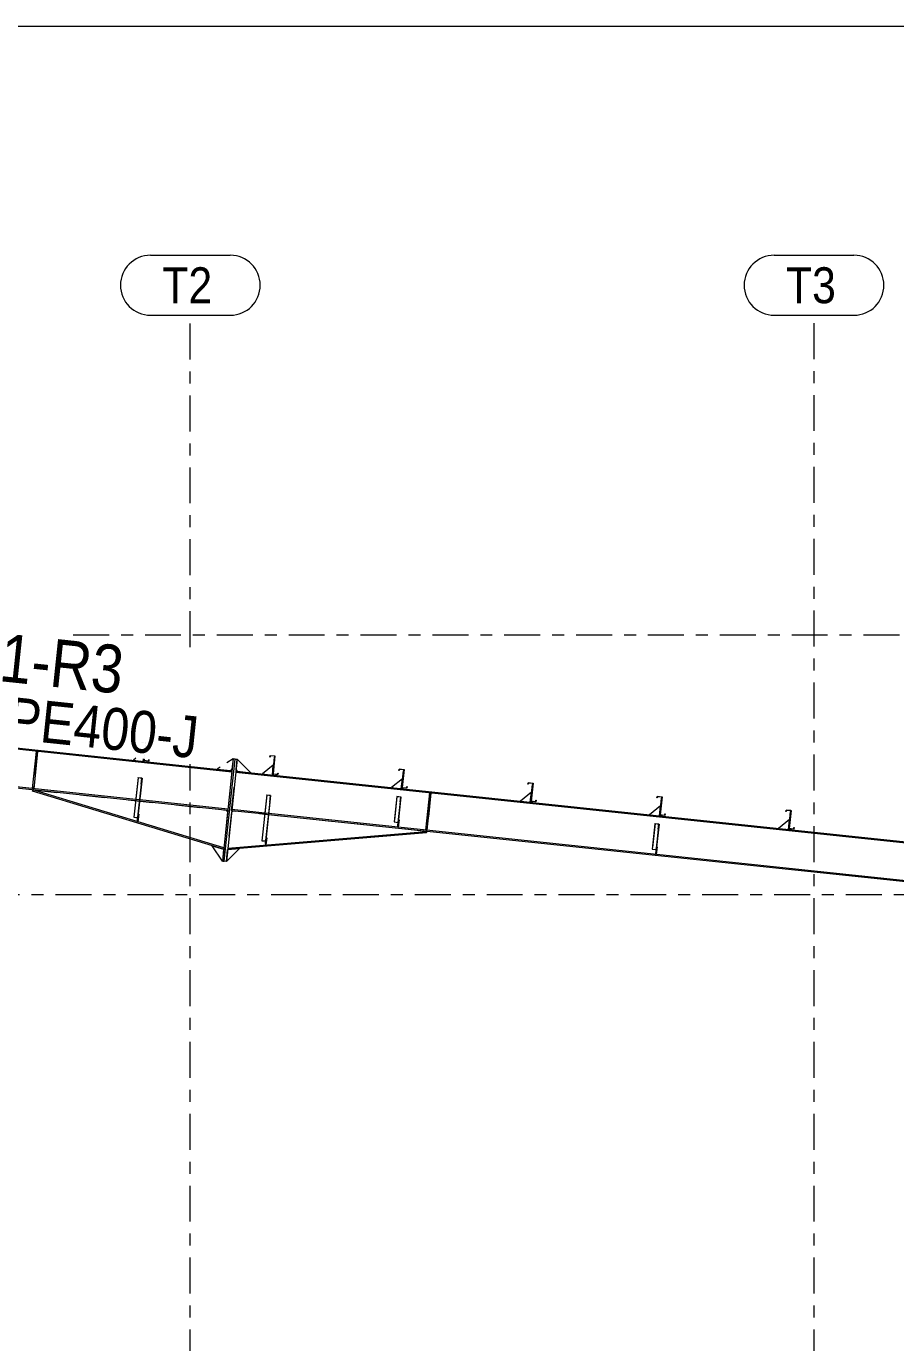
# Model space of a CAD drawing. Header units: millimetres. Extents: x -65 to 757, y -38 to 536.
# Drawn here: x 438.1 to 510.7, y 426.4 to 536.3 of the extents above; entities that cross this region are included whole.
import ezdxf

# ---------------------------------------------------------------- set-up
doc = ezdxf.new("R2010")
doc.units = ezdxf.units.MM
for name, pattern in [('XKITLINE00', [0]), ('XKITLINE02', [4, 2, -2]), ('XKITLINE03', [6, 3, -1, 1, -1])]:
    doc.linetypes.add(name, pattern=pattern)
for name, color, linetype, lineweight in [('DrawingSheet', 5, 'Continuous', 0), ('Part', 2, 'Continuous', 0), ('PartMark', 7, 'Continuous', 0), ('S-grid', 1, 'Continuous', 0)]:
    doc.layers.add(name, color=color, linetype=linetype, lineweight=lineweight)
doc.styles.add('ARIAL', font='ARIAL.TTF')

# ---------------------------------------------------------------- blocks, each defined once
blk = doc.blocks.new('*A407')
at = {"layer": 'Part'}
blk.add_hatch(color=3, dxfattribs=at).paths.add_polyline_path([(448.36, 474.97), (448.38, 475.08), (448.39, 475.08), (448.38, 474.95), (447.96, 475), (448.12, 476.49), (447.74, 476.53), (447.73, 476.42), (447.71, 476.42), (447.72, 476.55), (448.14, 476.5), (447.98, 475.01)], flags=17)
blk = doc.blocks.new('*A444')
at = {"layer": 'Part'}
blk.add_hatch(color=3, dxfattribs=at).paths.add_polyline_path([(490.64, 469.7), (490.65, 469.72), (490.98, 469.69), (490.93, 469.27), (490.92, 469.27), (490.96, 469.67)], flags=17)
blk = doc.blocks.new('*A445')
at = {"layer": 'Part'}
blk.add_hatch(color=3, dxfattribs=at).paths.add_polyline_path([(480.69, 471.56), (480.7, 471.67), (480.71, 471.67), (480.7, 471.54), (480.28, 471.59), (480.44, 473.08), (480.06, 473.12), (480.05, 473.01), (480.03, 473.01), (480.04, 473.14), (480.46, 473.09), (480.3, 471.6)], flags=17)
blk = doc.blocks.new('*A446')
at = {"layer": 'Part'}
blk.add_hatch(color=3, dxfattribs=at).paths.add_polyline_path([(491.46, 470.42), (491.47, 470.53), (491.49, 470.53), (491.47, 470.41), (491.06, 470.45), (491.22, 471.94), (490.83, 471.98), (490.82, 471.88), (490.8, 471.88), (490.82, 472), (491.23, 471.96), (491.07, 470.46)], flags=17)
blk = doc.blocks.new('*A448')
at = {"layer": 'Part'}
blk.add_hatch(color=3, dxfattribs=at).paths.add_polyline_path([(447.48, 473.54), (447.48, 473.57), (447.81, 473.53), (447.75, 473.01), (447.74, 473.01), (447.79, 473.51)], flags=17)
blk = doc.blocks.new('*A449')
at = {"layer": 'Part'}
blk.add_hatch(color=3, dxfattribs=at).paths.add_polyline_path([(459.14, 473.83), (459.15, 473.94), (459.17, 473.94), (459.15, 473.82), (458.74, 473.86), (458.9, 475.35), (458.51, 475.39), (458.5, 475.28), (458.48, 475.29), (458.5, 475.41), (458.91, 475.37), (458.75, 473.87)], flags=17)
blk = doc.blocks.new('*A450')
at = {"layer": 'Part'}
blk.add_hatch(color=3, dxfattribs=at).paths.add_polyline_path([(469.91, 472.7), (469.92, 472.81), (469.94, 472.8), (469.93, 472.68), (469.51, 472.72), (469.67, 474.22), (469.28, 474.26), (469.27, 474.15), (469.26, 474.15), (469.27, 474.27), (469.69, 474.23), (469.53, 472.74)], flags=17)
blk = doc.blocks.new('*A451')
at = {"layer": 'Part'}
blk.add_hatch(color=3, dxfattribs=at).paths.add_polyline_path([(480.69, 471.56), (480.7, 471.67), (480.71, 471.67), (480.7, 471.54), (480.28, 471.59), (480.44, 473.08), (480.06, 473.12), (480.05, 473.01), (480.03, 473.01), (480.04, 473.14), (480.46, 473.09), (480.3, 471.6)], flags=17)
blk = doc.blocks.new('*A452')
at = {"layer": 'Part'}
blk.add_hatch(color=3, dxfattribs=at).paths.add_polyline_path([(491.46, 470.42), (491.47, 470.53), (491.49, 470.53), (491.47, 470.41), (491.06, 470.45), (491.22, 471.94), (490.83, 471.98), (490.82, 471.88), (490.8, 471.88), (490.82, 472), (491.23, 471.96), (491.07, 470.46)], flags=17)
blk = doc.blocks.new('*A455')
at = {"layer": 'Part'}
blk.add_hatch(color=3, dxfattribs=at).paths.add_polyline_path([(448.36, 474.97), (448.38, 475.08), (448.39, 475.08), (448.38, 474.95), (447.96, 475), (448.12, 476.49), (447.74, 476.53), (447.73, 476.42), (447.71, 476.42), (447.72, 476.55), (448.14, 476.5), (447.98, 475.01)], flags=17)
blk = doc.blocks.new('*A456')
at = {"layer": 'Part'}
blk.add_hatch(color=3, dxfattribs=at).paths.add_polyline_path([(458.22, 472.09), (458.22, 472.12), (458.55, 472.08), (458.49, 471.51), (458.47, 471.51), (458.53, 472.06)], flags=17)
blk = doc.blocks.new('*A457')
at = {"layer": 'Part'}
blk.add_hatch(color=3, dxfattribs=at).paths.add_polyline_path([(459.14, 473.83), (459.15, 473.94), (459.17, 473.94), (459.15, 473.82), (458.74, 473.86), (458.9, 475.35), (458.51, 475.39), (458.5, 475.28), (458.48, 475.29), (458.5, 475.41), (458.91, 475.37), (458.75, 473.87)], flags=17)
blk = doc.blocks.new('*A458')
at = {"layer": 'Part'}
blk.add_hatch(color=3, dxfattribs=at).paths.add_polyline_path([(469.1, 471.98), (469.1, 472), (469.43, 471.96), (469.39, 471.54), (469.37, 471.54), (469.41, 471.94)], flags=17)
blk = doc.blocks.new('*A459')
at = {"layer": 'Part'}
blk.add_hatch(color=3, dxfattribs=at).paths.add_polyline_path([(469.91, 472.7), (469.92, 472.81), (469.94, 472.8), (469.93, 472.68), (469.51, 472.72), (469.67, 474.22), (469.28, 474.26), (469.27, 474.15), (469.26, 474.15), (469.27, 474.27), (469.69, 474.23), (469.53, 472.74)], flags=17)
blk = doc.blocks.new('*A461')
at = {"layer": 'Part'}
blk.add_hatch(color=3, dxfattribs=at).paths.add_polyline_path([(502.23, 469.29), (502.24, 469.4), (502.26, 469.39), (502.25, 469.27), (501.83, 469.31), (501.99, 470.81), (501.6, 470.85), (501.59, 470.74), (501.58, 470.74), (501.59, 470.86), (502.01, 470.82), (501.85, 469.33)], flags=17)
blk = doc.blocks.new('*A467')
at = {"layer": 'Part'}
blk.add_hatch(color=3, dxfattribs=at).paths.add_polyline_path([(502.23, 469.29), (502.24, 469.4), (502.26, 469.39), (502.25, 469.27), (501.83, 469.31), (501.99, 470.81), (501.6, 470.85), (501.59, 470.74), (501.58, 470.74), (501.59, 470.86), (502.01, 470.82), (501.85, 469.33)], flags=17)
blk = doc.blocks.new('*A473')
at = {"layer": 'DrawingSheet', "color": 5, "linetype": 'XKITLINE00', "lineweight": 0}
blk.add_line((757.18, 536.27), (-62.82, 536.27), dxfattribs=at)
blk = doc.blocks.new('*A1549')
at = {"layer": 'S-grid', "color": 1, "linetype": 'XKITLINE03', "lineweight": 0}
blk.add_line((-9.41, 463.82), (549.67, 463.82), dxfattribs=at)
blk = doc.blocks.new('*A1550')
at = {"layer": 'S-grid', "color": 1, "linetype": 'XKITLINE03', "lineweight": 0}
blk.add_line((442.06, 485.49), (572.49, 485.49), dxfattribs=at)
blk = doc.blocks.new('*A1792')
at = {"layer": 'S-grid', "color": 1, "linetype": 'XKITLINE03', "lineweight": 0}
for p, q in [((451.84, 484.46), (451.84, 512.16)), ((451.84, 370.5), (451.84, 474.7))]:
    blk.add_line(p, q, dxfattribs=at)
at = {"layer": 'S-grid', "color": 3, "style": 'ARIAL', "width": 0.85}
blk.add_text('T2', height=3, dxfattribs=at).set_placement((449.51, 513.16))
blk = doc.blocks.new('*A1793')
at = {"layer": 'S-grid', "color": 1, "linetype": 'XKITLINE03', "lineweight": 0}
blk.add_line((503.93, 370.5), (503.93, 512.16), dxfattribs=at)
at = {"layer": 'S-grid', "color": 3, "style": 'ARIAL', "width": 0.85}
blk.add_text('T3', height=3, dxfattribs=at).set_placement((501.59, 513.16))
blk = doc.blocks.new('*A1795')
at = {"layer": 'Part', "color": 7, "linetype": 'XKITLINE02', "lineweight": 0}
for p, q in [((382.67, 481.69), (382.34, 478.59)), ((382.67, 481.72), (382.68, 481.8)), ((455.31, 474.14), (454.96, 470.82)), ((447.61, 471.6), (447.27, 471.63)), ((447.62, 471.71), (447.29, 471.74))]:
    blk.add_line(p, q, dxfattribs=at)
at = {"layer": 'Part', "color": 2, "linetype": 'XKITLINE00', "lineweight": 0}
for p, q in [((382.67, 481.72), (382.67, 481.69)), ((455.3, 474.03), (382.67, 481.69)), ((382.68, 481.8), (455.31, 474.14)), ((382.34, 478.59), (382.33, 478.48)), ((447.27, 471.63), (382.33, 478.48)), ((447.29, 471.74), (382.34, 478.59)), ((454.96, 470.82), (447.61, 471.6)), ((454.97, 470.93), (447.62, 471.71))]:
    blk.add_line(p, q, dxfattribs=at)
blk = doc.blocks.new('*A1796')
at = {"layer": 'Part', "color": 2, "linetype": 'XKITLINE00', "lineweight": 0}
blk.add_line((491.1, 471.2), (490.18, 470.46), dxfattribs=at)
at = {"layer": 'Part', "color": 7, "linetype": 'XKITLINE02', "lineweight": 0}
for p, q in [((490.18, 470.46), (491.01, 470.37)), ((491.01, 470.37), (491.1, 471.2))]:
    blk.add_line(p, q, dxfattribs=at)
blk = doc.blocks.new('*A1815')
at = {"layer": 'Part', "color": 2, "linetype": 'XKITLINE00', "lineweight": 0}
for p, q in [((447.96, 475), (447.98, 475.11)), ((448.38, 474.95), (447.96, 475)), ((447.99, 475.11), (447.98, 475.01)), ((447.98, 475.01), (448.36, 474.97)), ((448.36, 474.97), (448.38, 475.07)), ((448.38, 475.08), (448.39, 475.08)), ((448.38, 475.07), (448.38, 475.08)), ((448.39, 475.07), (448.38, 474.95)), ((448.39, 475.08), (448.39, 475.07))]:
    blk.add_line(p, q, dxfattribs=at)
blk = doc.blocks.new('*A1930')
at = {"layer": 'Part', "color": 7, "linetype": 'XKITLINE02', "lineweight": 0}
for p, q in [((455.29, 470.79), (455.64, 474.1)), ((458.38, 470.46), (458.05, 470.5)), ((458.39, 470.57), (458.06, 470.6)), ((544.58, 461.48), (544.25, 461.51)), ((553.15, 462.41), (550.98, 460.69)), ((544.57, 461.37), (544.24, 461.41))]:
    blk.add_line(p, q, dxfattribs=at)
at = {"layer": 'Part', "color": 2, "linetype": 'XKITLINE00', "lineweight": 0}
for p, q in [((549.67, 464.08), (455.63, 473.99)), ((455.64, 474.1), (549.67, 464.18)), ((458.05, 470.5), (455.29, 470.79)), ((458.06, 470.6), (455.3, 470.9)), ((544.24, 461.41), (458.38, 470.46)), ((544.25, 461.51), (458.39, 470.57)), ((551.1, 460.79), (544.58, 461.48)), ((550.98, 460.69), (544.57, 461.37))]:
    blk.add_line(p, q, dxfattribs=at)
blk = doc.blocks.new('*A1963')
at = {"layer": 'Part', "color": 2, "linetype": 'XKITLINE00', "lineweight": 0}
for p, q in [((501.94, 470.73), (501.78, 469.24)), ((501.98, 470.72), (501.94, 470.73)), ((501.83, 469.31), (501.82, 469.23))]:
    blk.add_line(p, q, dxfattribs=at)
at = {"layer": 'Part', "color": 7, "linetype": 'XKITLINE02', "lineweight": 0}
for p, q in [((501.83, 469.31), (501.98, 470.72)), ((501.82, 469.23), (501.78, 469.24))]:
    blk.add_line(p, q, dxfattribs=at)
blk = doc.blocks.new('*A1964')
at = {"layer": 'Part', "color": 2, "linetype": 'XKITLINE00', "lineweight": 0}
blk.add_line((501.87, 470.06), (500.95, 469.32), dxfattribs=at)
at = {"layer": 'Part', "color": 7, "linetype": 'XKITLINE02', "lineweight": 0}
for p, q in [((500.95, 469.32), (501.78, 469.24)), ((501.78, 469.24), (501.87, 470.06))]:
    blk.add_line(p, q, dxfattribs=at)
blk = doc.blocks.new('*A1969')
at = {"layer": 'Part', "color": 2, "linetype": 'XKITLINE00', "lineweight": 0}
for p, q in [((490.64, 469.7), (490.42, 467.58)), ((490.64, 469.7), (490.65, 469.72)), ((490.96, 469.67), (490.64, 469.7)), ((490.65, 469.72), (490.98, 469.69)), ((490.92, 469.27), (490.71, 467.3)), ((490.98, 469.69), (490.75, 467.52)), ((490.92, 469.27), (490.96, 469.67)), ((490.93, 469.27), (490.92, 469.27)), ((490.42, 467.58), (490.74, 467.55)), ((490.71, 467.3), (490.73, 467.3))]:
    blk.add_line(p, q, dxfattribs=at)
at = {"layer": 'Part', "color": 7, "linetype": 'XKITLINE02', "lineweight": 0}
for p, q in [((490.42, 467.6), (490.75, 467.56)), ((490.75, 467.52), (490.73, 467.3))]:
    blk.add_line(p, q, dxfattribs=at)
blk = doc.blocks.new('*A1970')
at = {"layer": 'Part', "color": 7, "linetype": 'XKITLINE02', "lineweight": 0}
for p, q in [((490.65, 469.72), (490.42, 467.58)), ((490.96, 469.67), (490.71, 467.3)), ((490.73, 467.3), (490.98, 469.69)), ((490.42, 467.6), (490.75, 467.56)), ((490.42, 467.58), (490.74, 467.55)), ((490.71, 467.3), (490.73, 467.3))]:
    blk.add_line(p, q, dxfattribs=at)
blk = doc.blocks.new('*A1971')
at = {"layer": 'Part', "color": 2, "linetype": 'XKITLINE00', "lineweight": 0}
for p, q in [((491.17, 471.86), (491.01, 470.37)), ((491.21, 471.86), (491.17, 471.86)), ((491.06, 470.45), (491.05, 470.37))]:
    blk.add_line(p, q, dxfattribs=at)
at = {"layer": 'Part', "color": 7, "linetype": 'XKITLINE02', "lineweight": 0}
for p, q in [((491.06, 470.45), (491.21, 471.86)), ((491.05, 470.37), (491.01, 470.37))]:
    blk.add_line(p, q, dxfattribs=at)
blk = doc.blocks.new('*A1972')
at = {"layer": 'Part', "color": 2, "linetype": 'XKITLINE00', "lineweight": 0}
for p, q in [((490.71, 467.16), (490.75, 467.52)), ((490.82, 467.78), (490.75, 467.16)), ((490.78, 467.78), (490.82, 467.78))]:
    blk.add_line(p, q, dxfattribs=at)
at = {"layer": 'Part', "color": 7, "linetype": 'XKITLINE02', "lineweight": 0}
for p, q in [((490.75, 467.16), (490.71, 467.16)), ((490.72, 467.28), (490.77, 467.28)), ((490.75, 467.52), (490.78, 467.78))]:
    blk.add_line(p, q, dxfattribs=at)
blk = doc.blocks.new('*A1973')
at = {"layer": 'Part', "color": 7, "linetype": 'XKITLINE02', "lineweight": 0}
for p, q in [((490.78, 467.78), (490.71, 467.16)), ((490.71, 467.16), (490.75, 467.16)), ((490.72, 467.28), (490.77, 467.28)), ((490.75, 467.16), (490.82, 467.78)), ((490.82, 467.78), (490.78, 467.78))]:
    blk.add_line(p, q, dxfattribs=at)
blk = doc.blocks.new('*A1974')
at = {"layer": 'Part', "color": 2, "linetype": 'XKITLINE00', "lineweight": 0}
blk.add_line((480.32, 472.34), (479.41, 471.6), dxfattribs=at)
at = {"layer": 'Part', "color": 7, "linetype": 'XKITLINE02', "lineweight": 0}
for p, q in [((479.41, 471.6), (480.23, 471.51)), ((480.23, 471.51), (480.32, 472.34))]:
    blk.add_line(p, q, dxfattribs=at)
blk = doc.blocks.new('*A1975')
at = {"layer": 'Part', "color": 2, "linetype": 'XKITLINE00', "lineweight": 0}
for p, q in [((480.39, 473), (480.23, 471.51)), ((480.43, 473), (480.39, 473)), ((480.28, 471.59), (480.28, 471.5))]:
    blk.add_line(p, q, dxfattribs=at)
at = {"layer": 'Part', "color": 7, "linetype": 'XKITLINE02', "lineweight": 0}
for p, q in [((480.28, 471.59), (480.43, 473)), ((480.28, 471.5), (480.23, 471.51))]:
    blk.add_line(p, q, dxfattribs=at)
blk = doc.blocks.new('*A1976')
at = {"layer": 'Part', "color": 7, "linetype": 'XKITLINE02', "lineweight": 0}
for p, q in [((455.28, 470.67), (454.95, 467.56)), ((471.55, 469.07), (455.41, 470.77))]:
    blk.add_line(p, q, dxfattribs=at)
at = {"layer": 'Part', "color": 2, "linetype": 'XKITLINE00', "lineweight": 0}
for p, q in [((455.41, 470.77), (455.28, 470.67)), ((471.56, 468.96), (454.95, 467.56)), ((454.96, 467.67), (471.55, 469.07)), ((471.55, 469.07), (471.56, 468.96))]:
    blk.add_line(p, q, dxfattribs=at)
blk = doc.blocks.new('*A1977')
at = {"layer": 'Part', "color": 7, "linetype": 'XKITLINE02', "lineweight": 0}
for p, q in [((458.18, 468.55), (458.11, 467.93)), ((458.15, 467.93), (458.22, 468.55)), ((458.22, 468.55), (458.18, 468.55)), ((458.11, 467.93), (458.15, 467.93)), ((458.13, 468.06), (458.17, 468.05))]:
    blk.add_line(p, q, dxfattribs=at)
blk = doc.blocks.new('*A1978')
at = {"layer": 'Part', "color": 2, "linetype": 'XKITLINE00', "lineweight": 0}
for p, q in [((458.16, 468.36), (458.11, 467.93)), ((458.22, 468.55), (458.15, 467.94)), ((458.18, 468.55), (458.22, 468.55))]:
    blk.add_line(p, q, dxfattribs=at)
at = {"layer": 'Part', "color": 7, "linetype": 'XKITLINE02', "lineweight": 0}
for p, q in [((458.16, 468.36), (458.18, 468.55)), ((458.15, 467.93), (458.11, 467.93)), ((458.13, 468.06), (458.17, 468.05)), ((458.15, 467.94), (458.15, 467.93))]:
    blk.add_line(p, q, dxfattribs=at)
blk = doc.blocks.new('*A1979')
at = {"layer": 'Part', "color": 2, "linetype": 'XKITLINE00', "lineweight": 0}
for p, q in [((454.68, 466.58), (455.58, 475.11)), ((455.75, 475.1), (454.85, 466.56)), ((455.58, 475.11), (455.75, 475.1)), ((454.85, 466.56), (454.68, 466.58))]:
    blk.add_line(p, q, dxfattribs=at)
blk = doc.blocks.new('*A1980')
at = {"layer": 'Part', "color": 7, "linetype": 'XKITLINE02', "lineweight": 0}
for p, q in [((469.23, 470.05), (469.16, 469.43)), ((469.16, 469.43), (469.21, 469.43)), ((469.18, 469.56), (469.22, 469.55)), ((469.21, 469.43), (469.27, 470.05)), ((469.27, 470.05), (469.23, 470.05))]:
    blk.add_line(p, q, dxfattribs=at)
blk = doc.blocks.new('*A1981')
at = {"layer": 'Part', "color": 2, "linetype": 'XKITLINE00', "lineweight": 0}
for p, q in [((469.16, 469.43), (469.2, 469.8)), ((469.27, 470.05), (469.21, 469.43)), ((469.23, 470.05), (469.27, 470.05))]:
    blk.add_line(p, q, dxfattribs=at)
at = {"layer": 'Part', "color": 7, "linetype": 'XKITLINE02', "lineweight": 0}
for p, q in [((469.21, 469.43), (469.16, 469.43)), ((469.18, 469.56), (469.22, 469.55)), ((469.2, 469.8), (469.23, 470.05))]:
    blk.add_line(p, q, dxfattribs=at)
blk = doc.blocks.new('*A1982')
at = {"layer": 'Part', "color": 2, "linetype": 'XKITLINE00', "lineweight": 0}
blk.add_line((454.52, 466.6), (453.66, 467.88), dxfattribs=at)
at = {"layer": 'Part', "color": 7, "linetype": 'XKITLINE02', "lineweight": 0}
for p, q in [((453.66, 467.88), (454.62, 467.59)), ((454.62, 467.59), (454.52, 466.6))]:
    blk.add_line(p, q, dxfattribs=at)
blk = doc.blocks.new('*A1983')
at = {"layer": 'Part', "color": 2, "linetype": 'XKITLINE00', "lineweight": 0}
blk.add_line((455.95, 467.64), (454.85, 466.56), dxfattribs=at)
at = {"layer": 'Part', "color": 7, "linetype": 'XKITLINE02', "lineweight": 0}
for p, q in [((454.85, 466.56), (454.95, 467.56)), ((454.95, 467.56), (455.95, 467.64))]:
    blk.add_line(p, q, dxfattribs=at)
blk = doc.blocks.new('*A1984')
at = {"layer": 'Part', "color": 7, "linetype": 'XKITLINE02', "lineweight": 0}
for p, q in [((455.66, 474.23), (455.75, 475.1)), ((455.77, 474.09), (456.89, 473.97))]:
    blk.add_line(p, q, dxfattribs=at)
at = {"layer": 'Part', "color": 2, "linetype": 'XKITLINE00', "lineweight": 0}
for p, q in [((456.89, 473.97), (455.75, 475.1)), ((455.77, 474.09), (455.66, 474.23))]:
    blk.add_line(p, q, dxfattribs=at)
blk = doc.blocks.new('*A1985')
at = {"layer": 'Part', "color": 2, "linetype": 'XKITLINE00', "lineweight": 0}
for p, q in [((455.42, 475.13), (454.52, 466.6)), ((454.68, 466.58), (455.58, 475.11)), ((455.58, 475.11), (455.42, 475.13)), ((454.52, 466.6), (454.68, 466.58))]:
    blk.add_line(p, q, dxfattribs=at)
blk = doc.blocks.new('*A1986')
at = {"layer": 'Part', "color": 2, "linetype": 'XKITLINE00', "lineweight": 0}
for p, q in [((438.67, 472.65), (439, 475.75)), ((439.08, 475.74), (438.76, 472.64))]:
    blk.add_line(p, q, dxfattribs=at)
at = {"layer": 'Part', "color": 7, "linetype": 'XKITLINE02', "lineweight": 0}
for p, q in [((438.99, 475.62), (439.07, 475.62)), ((439, 475.75), (439.08, 475.74)), ((438.67, 472.65), (438.76, 472.64)), ((438.69, 472.77), (438.77, 472.76))]:
    blk.add_line(p, q, dxfattribs=at)
blk = doc.blocks.new('*A1987')
at = {"layer": 'Part', "color": 7, "linetype": 'XKITLINE02', "lineweight": 0}
for p, q in [((447.49, 470.51), (447.43, 469.89)), ((447.47, 469.88), (447.53, 470.51)), ((447.53, 470.51), (447.49, 470.51)), ((447.43, 469.89), (447.47, 469.88)), ((447.44, 470.01), (447.48, 470.01))]:
    blk.add_line(p, q, dxfattribs=at)
blk = doc.blocks.new('*A1988')
at = {"layer": 'Part', "color": 2, "linetype": 'XKITLINE00', "lineweight": 0}
for p, q in [((447.43, 469.89), (447.47, 470.3)), ((447.53, 470.51), (447.47, 469.88)), ((447.49, 470.51), (447.53, 470.51)), ((447.47, 469.88), (447.43, 469.89))]:
    blk.add_line(p, q, dxfattribs=at)
at = {"layer": 'Part', "color": 7, "linetype": 'XKITLINE02', "lineweight": 0}
for p, q in [((447.47, 470.3), (447.49, 470.51)), ((447.44, 470.01), (447.48, 470.01))]:
    blk.add_line(p, q, dxfattribs=at)
blk = doc.blocks.new('*A1991')
at = {"layer": 'Part', "color": 2, "linetype": 'XKITLINE00', "lineweight": 0}
for p, q in [((480.03, 473.01), (480.04, 473.14)), ((480.05, 473.01), (480.03, 473.01)), ((480.04, 473.14), (480.46, 473.09)), ((480.06, 473.12), (480.05, 473.01)), ((480.44, 473.08), (480.06, 473.12)), ((480.28, 471.59), (480.44, 473.08)), ((480.46, 473.09), (480.3, 471.6)), ((480.7, 471.54), (480.28, 471.59)), ((480.3, 471.6), (480.69, 471.56)), ((480.69, 471.56), (480.7, 471.67)), ((480.7, 471.67), (480.71, 471.67)), ((480.71, 471.67), (480.7, 471.54))]:
    blk.add_line(p, q, dxfattribs=at)
blk = doc.blocks.new('*A1992')
at = {"layer": 'Part', "color": 2, "linetype": 'XKITLINE00', "lineweight": 0}
for p, q in [((490.8, 471.88), (490.82, 472)), ((490.82, 471.88), (490.8, 471.88)), ((490.82, 472), (491.23, 471.96)), ((490.83, 471.98), (490.82, 471.88)), ((491.22, 471.94), (490.83, 471.98)), ((491.06, 470.45), (491.22, 471.94)), ((491.23, 471.96), (491.07, 470.46)), ((491.47, 470.41), (491.06, 470.45)), ((491.07, 470.46), (491.46, 470.42)), ((491.46, 470.42), (491.47, 470.53)), ((491.47, 470.53), (491.49, 470.53)), ((491.49, 470.53), (491.47, 470.41))]:
    blk.add_line(p, q, dxfattribs=at)
blk = doc.blocks.new('*A1994')
at = {"layer": 'Part', "color": 2, "linetype": 'XKITLINE00', "lineweight": 0}
for p, q in [((438.67, 472.43), (438.7, 472.54)), ((454.63, 467.7), (438.7, 472.54)), ((454.62, 467.59), (438.67, 472.43)), ((454.84, 470.84), (454.95, 470.7))]:
    blk.add_line(p, q, dxfattribs=at)
at = {"layer": 'Part', "color": 7, "linetype": 'XKITLINE02', "lineweight": 0}
for p, q in [((438.7, 472.54), (454.84, 470.84)), ((454.95, 470.7), (454.62, 467.59))]:
    blk.add_line(p, q, dxfattribs=at)
blk = doc.blocks.new('*A1995')
at = {"layer": 'Part', "color": 2, "linetype": 'XKITLINE00', "lineweight": 0}
blk.add_line((447.3, 475.18), (447.09, 475.01), dxfattribs=at)
at = {"layer": 'Part', "color": 7, "linetype": 'XKITLINE02', "lineweight": 0}
for p, q in [((447.09, 475.01), (447.91, 474.92)), ((447.91, 474.92), (447.93, 475.12))]:
    blk.add_line(p, q, dxfattribs=at)
blk = doc.blocks.new('*A1996')
at = {"layer": 'Part', "color": 2, "linetype": 'XKITLINE00', "lineweight": 0}
for p, q in [((447.93, 475.12), (447.91, 474.92)), ((447.96, 475), (447.96, 474.91))]:
    blk.add_line(p, q, dxfattribs=at)
at = {"layer": 'Part', "color": 7, "linetype": 'XKITLINE02', "lineweight": 0}
for p, q in [((447.96, 474.91), (447.91, 474.92)), ((447.96, 475), (447.98, 475.11))]:
    blk.add_line(p, q, dxfattribs=at)
blk = doc.blocks.new('*A1999')
at = {"layer": 'Part', "color": 7, "linetype": 'XKITLINE02', "lineweight": 0}
for p, q in [((447.48, 473.57), (447.13, 470.26)), ((447.79, 473.51), (447.42, 470.02)), ((447.44, 470.02), (447.81, 473.53)), ((447.13, 470.27), (447.46, 470.23)), ((447.13, 470.26), (447.44, 470.22)), ((447.42, 470.02), (447.44, 470.02))]:
    blk.add_line(p, q, dxfattribs=at)
blk = doc.blocks.new('*A2000')
at = {"layer": 'Part', "color": 2, "linetype": 'XKITLINE00', "lineweight": 0}
for p, q in [((447.48, 473.54), (447.48, 473.57)), ((447.48, 473.57), (447.81, 473.53)), ((447.48, 473.54), (447.13, 470.26)), ((447.74, 473.01), (447.42, 470.02)), ((447.81, 473.53), (447.47, 470.3)), ((447.79, 473.51), (447.48, 473.54)), ((447.74, 473.01), (447.79, 473.51)), ((447.74, 473.01), (447.75, 473.01)), ((447.13, 470.26), (447.44, 470.22)), ((447.42, 470.02), (447.44, 470.02))]:
    blk.add_line(p, q, dxfattribs=at)
at = {"layer": 'Part', "color": 7, "linetype": 'XKITLINE02', "lineweight": 0}
for p, q in [((447.13, 470.27), (447.46, 470.23)), ((447.44, 470.02), (447.47, 470.3))]:
    blk.add_line(p, q, dxfattribs=at)
blk = doc.blocks.new('*A2004')
at = {"layer": 'Part', "color": 7, "linetype": 'XKITLINE02', "lineweight": 0}
for p, q in [((439, 475.75), (438.67, 472.65)), ((439.08, 475.74), (438.76, 472.64)), ((438.99, 475.62), (439.07, 475.62)), ((439, 475.75), (439.08, 475.74)), ((438.76, 472.64), (438.67, 472.65)), ((438.77, 472.76), (438.69, 472.77))]:
    blk.add_line(p, q, dxfattribs=at)
blk = doc.blocks.new('*A2005')
at = {"layer": 'Part', "color": 2, "linetype": 'XKITLINE00', "lineweight": 0}
for p, q in [((458.48, 475.29), (458.5, 475.41)), ((458.5, 475.28), (458.48, 475.29)), ((458.5, 475.41), (458.91, 475.37)), ((458.51, 475.39), (458.5, 475.28)), ((458.9, 475.35), (458.51, 475.39)), ((458.74, 473.86), (458.9, 475.35)), ((458.91, 475.37), (458.75, 473.87)), ((459.15, 473.82), (458.74, 473.86)), ((458.75, 473.87), (459.14, 473.83)), ((459.14, 473.83), (459.15, 473.94)), ((459.15, 473.94), (459.17, 473.94)), ((459.17, 473.94), (459.15, 473.82))]:
    blk.add_line(p, q, dxfattribs=at)
blk = doc.blocks.new('*A2006')
at = {"layer": 'Part', "color": 2, "linetype": 'XKITLINE00', "lineweight": 0}
for p, q in [((469.26, 474.15), (469.27, 474.27)), ((469.27, 474.15), (469.26, 474.15)), ((469.27, 474.27), (469.69, 474.23)), ((469.28, 474.26), (469.27, 474.15)), ((469.67, 474.22), (469.28, 474.26)), ((469.51, 472.72), (469.67, 474.22)), ((469.69, 474.23), (469.53, 472.74)), ((469.93, 472.68), (469.51, 472.72)), ((469.53, 472.74), (469.91, 472.7)), ((469.91, 472.7), (469.92, 472.81)), ((469.92, 472.81), (469.94, 472.8)), ((469.94, 472.8), (469.93, 472.68))]:
    blk.add_line(p, q, dxfattribs=at)
blk = doc.blocks.new('*A2007')
at = {"layer": 'Part', "color": 2, "linetype": 'XKITLINE00', "lineweight": 0}
for p, q in [((480.03, 473.01), (480.04, 473.14)), ((480.05, 473.01), (480.03, 473.01)), ((480.04, 473.14), (480.46, 473.09)), ((480.06, 473.12), (480.05, 473.01)), ((480.44, 473.08), (480.06, 473.12)), ((480.28, 471.59), (480.44, 473.08)), ((480.46, 473.09), (480.3, 471.6)), ((480.7, 471.54), (480.28, 471.59)), ((480.3, 471.6), (480.69, 471.56)), ((480.69, 471.56), (480.7, 471.67)), ((480.7, 471.67), (480.71, 471.67)), ((480.71, 471.67), (480.7, 471.54))]:
    blk.add_line(p, q, dxfattribs=at)
blk = doc.blocks.new('*A2008')
at = {"layer": 'Part', "color": 2, "linetype": 'XKITLINE00', "lineweight": 0}
for p, q in [((490.8, 471.88), (490.82, 472)), ((490.82, 471.88), (490.8, 471.88)), ((490.82, 472), (491.23, 471.96)), ((490.83, 471.98), (490.82, 471.88)), ((491.22, 471.94), (490.83, 471.98)), ((491.06, 470.45), (491.22, 471.94)), ((491.23, 471.96), (491.07, 470.46)), ((491.47, 470.41), (491.06, 470.45)), ((491.07, 470.46), (491.46, 470.42)), ((491.46, 470.42), (491.47, 470.53)), ((491.47, 470.53), (491.49, 470.53)), ((491.49, 470.53), (491.47, 470.41))]:
    blk.add_line(p, q, dxfattribs=at)
blk = doc.blocks.new('*A2011')
at = {"layer": 'Part', "color": 2, "linetype": 'XKITLINE00', "lineweight": 0}
for p, q in [((447.96, 475), (447.98, 475.11)), ((448.38, 474.95), (447.96, 475)), ((447.99, 475.11), (447.98, 475.01)), ((447.98, 475.01), (448.36, 474.97)), ((448.36, 474.97), (448.38, 475.07)), ((448.38, 475.08), (448.39, 475.08)), ((448.38, 475.07), (448.38, 475.08)), ((448.39, 475.07), (448.38, 474.95)), ((448.39, 475.08), (448.39, 475.07))]:
    blk.add_line(p, q, dxfattribs=at)
blk = doc.blocks.new('*A2012')
at = {"layer": 'Part', "color": 2, "linetype": 'XKITLINE00', "lineweight": 0}
for p, q in [((458.22, 472.09), (457.81, 468.28)), ((458.47, 471.51), (458.11, 468.07)), ((458.55, 472.08), (458.16, 468.36)), ((458.22, 472.09), (458.22, 472.12)), ((458.22, 472.12), (458.55, 472.08)), ((458.53, 472.06), (458.22, 472.09)), ((458.47, 471.51), (458.53, 472.06)), ((458.47, 471.51), (458.49, 471.51)), ((457.81, 468.28), (458.13, 468.25)), ((458.11, 468.07), (458.13, 468.07))]:
    blk.add_line(p, q, dxfattribs=at)
at = {"layer": 'Part', "color": 7, "linetype": 'XKITLINE02', "lineweight": 0}
for p, q in [((458.15, 468.26), (457.82, 468.29)), ((458.16, 468.36), (458.13, 468.07))]:
    blk.add_line(p, q, dxfattribs=at)
blk = doc.blocks.new('*A2013')
at = {"layer": 'Part', "color": 7, "linetype": 'XKITLINE02', "lineweight": 0}
for p, q in [((458.22, 472.12), (457.81, 468.28)), ((458.53, 472.06), (458.11, 468.07)), ((458.13, 468.07), (458.55, 472.08)), ((457.81, 468.28), (458.13, 468.25)), ((457.82, 468.29), (458.15, 468.26)), ((458.11, 468.07), (458.13, 468.07))]:
    blk.add_line(p, q, dxfattribs=at)
blk = doc.blocks.new('*A2014')
at = {"layer": 'Part', "color": 2, "linetype": 'XKITLINE00', "lineweight": 0}
for p, q in [((458.84, 475.27), (458.69, 473.78)), ((458.89, 475.27), (458.84, 475.27)), ((458.74, 473.86), (458.73, 473.78))]:
    blk.add_line(p, q, dxfattribs=at)
at = {"layer": 'Part', "color": 7, "linetype": 'XKITLINE02', "lineweight": 0}
for p, q in [((458.74, 473.86), (458.89, 475.27)), ((458.73, 473.78), (458.69, 473.78))]:
    blk.add_line(p, q, dxfattribs=at)
blk = doc.blocks.new('*A2015')
at = {"layer": 'Part', "color": 2, "linetype": 'XKITLINE00', "lineweight": 0}
blk.add_line((458.77, 474.61), (457.86, 473.87), dxfattribs=at)
at = {"layer": 'Part', "color": 7, "linetype": 'XKITLINE02', "lineweight": 0}
for p, q in [((457.86, 473.87), (458.69, 473.78)), ((458.69, 473.78), (458.77, 474.61))]:
    blk.add_line(p, q, dxfattribs=at)
blk = doc.blocks.new('*A2016')
at = {"layer": 'Part', "color": 2, "linetype": 'XKITLINE00', "lineweight": 0}
for p, q in [((455.42, 475.13), (454.88, 474.79)), ((454.34, 474.44), (454.07, 474.27)), ((455.19, 474.15), (455.32, 474.26))]:
    blk.add_line(p, q, dxfattribs=at)
at = {"layer": 'Part', "color": 7, "linetype": 'XKITLINE02', "lineweight": 0}
for p, q in [((455.42, 475.13), (455.32, 474.26)), ((454.07, 474.27), (455.19, 474.15))]:
    blk.add_line(p, q, dxfattribs=at)
blk = doc.blocks.new('*A2017')
at = {"layer": 'Part', "color": 2, "linetype": 'XKITLINE00', "lineweight": 0}
for p, q in [((458.48, 475.29), (458.5, 475.41)), ((458.5, 475.28), (458.48, 475.29)), ((458.5, 475.41), (458.91, 475.37)), ((458.51, 475.39), (458.5, 475.28)), ((458.9, 475.35), (458.51, 475.39)), ((458.74, 473.86), (458.9, 475.35)), ((458.91, 475.37), (458.75, 473.87)), ((459.15, 473.82), (458.74, 473.86)), ((458.75, 473.87), (459.14, 473.83)), ((459.14, 473.83), (459.15, 473.94)), ((459.15, 473.94), (459.17, 473.94)), ((459.17, 473.94), (459.15, 473.82))]:
    blk.add_line(p, q, dxfattribs=at)
blk = doc.blocks.new('*A2018')
at = {"layer": 'Part', "color": 7, "linetype": 'XKITLINE02', "lineweight": 0}
for p, q in [((471.85, 472.28), (471.52, 469.18)), ((471.93, 472.28), (471.6, 469.18)), ((471.83, 472.16), (471.92, 472.15)), ((471.85, 472.28), (471.93, 472.28)), ((471.6, 469.18), (471.52, 469.18)), ((471.62, 469.3), (471.53, 469.31))]:
    blk.add_line(p, q, dxfattribs=at)
blk = doc.blocks.new('*A2019')
at = {"layer": 'Part', "color": 2, "linetype": 'XKITLINE00', "lineweight": 0}
for p, q in [((471.52, 469.18), (471.85, 472.28)), ((471.93, 472.28), (471.6, 469.18))]:
    blk.add_line(p, q, dxfattribs=at)
at = {"layer": 'Part', "color": 7, "linetype": 'XKITLINE02', "lineweight": 0}
for p, q in [((471.83, 472.16), (471.92, 472.15)), ((471.85, 472.28), (471.93, 472.28)), ((471.52, 469.18), (471.6, 469.18)), ((471.53, 469.31), (471.62, 469.3))]:
    blk.add_line(p, q, dxfattribs=at)
blk = doc.blocks.new('*A2020')
at = {"layer": 'Part', "color": 2, "linetype": 'XKITLINE00', "lineweight": 0}
for p, q in [((469.1, 471.98), (468.87, 469.86)), ((469.1, 471.98), (469.1, 472)), ((469.1, 472), (469.43, 471.96)), ((469.41, 471.94), (469.1, 471.98)), ((469.37, 471.54), (469.16, 469.57)), ((469.43, 471.96), (469.2, 469.8)), ((469.37, 471.54), (469.41, 471.94)), ((469.39, 471.54), (469.37, 471.54)), ((468.87, 469.86), (469.19, 469.82)), ((469.16, 469.57), (469.18, 469.57))]:
    blk.add_line(p, q, dxfattribs=at)
at = {"layer": 'Part', "color": 7, "linetype": 'XKITLINE02', "lineweight": 0}
for p, q in [((468.87, 469.87), (469.21, 469.83)), ((469.2, 469.8), (469.18, 469.57))]:
    blk.add_line(p, q, dxfattribs=at)
blk = doc.blocks.new('*A2021')
at = {"layer": 'Part', "color": 7, "linetype": 'XKITLINE02', "lineweight": 0}
for p, q in [((469.1, 472), (468.87, 469.86)), ((469.41, 471.94), (469.16, 469.57)), ((469.18, 469.57), (469.43, 471.96)), ((468.87, 469.87), (469.21, 469.83)), ((468.87, 469.86), (469.19, 469.82)), ((469.16, 469.57), (469.18, 469.57))]:
    blk.add_line(p, q, dxfattribs=at)
blk = doc.blocks.new('*A2022')
at = {"layer": 'Part', "color": 2, "linetype": 'XKITLINE00', "lineweight": 0}
for p, q in [((469.62, 474.14), (469.46, 472.64)), ((469.66, 474.13), (469.62, 474.14)), ((469.51, 472.72), (469.5, 472.64))]:
    blk.add_line(p, q, dxfattribs=at)
at = {"layer": 'Part', "color": 7, "linetype": 'XKITLINE02', "lineweight": 0}
for p, q in [((469.51, 472.72), (469.66, 474.13)), ((469.5, 472.64), (469.46, 472.64))]:
    blk.add_line(p, q, dxfattribs=at)
blk = doc.blocks.new('*A2023')
at = {"layer": 'Part', "color": 2, "linetype": 'XKITLINE00', "lineweight": 0}
blk.add_line((469.55, 473.47), (468.63, 472.73), dxfattribs=at)
at = {"layer": 'Part', "color": 7, "linetype": 'XKITLINE02', "lineweight": 0}
for p, q in [((468.63, 472.73), (469.46, 472.64)), ((469.46, 472.64), (469.55, 473.47))]:
    blk.add_line(p, q, dxfattribs=at)
blk = doc.blocks.new('*A2024')
at = {"layer": 'Part', "color": 2, "linetype": 'XKITLINE00', "lineweight": 0}
for p, q in [((469.26, 474.15), (469.27, 474.27)), ((469.27, 474.15), (469.26, 474.15)), ((469.27, 474.27), (469.69, 474.23)), ((469.28, 474.26), (469.27, 474.15)), ((469.67, 474.22), (469.28, 474.26)), ((469.51, 472.72), (469.67, 474.22)), ((469.69, 474.23), (469.53, 472.74)), ((469.93, 472.68), (469.51, 472.72)), ((469.53, 472.74), (469.91, 472.7)), ((469.91, 472.7), (469.92, 472.81)), ((469.92, 472.81), (469.94, 472.8)), ((469.94, 472.8), (469.93, 472.68))]:
    blk.add_line(p, q, dxfattribs=at)
blk = doc.blocks.new('*A2044')
at = {"layer": 'Part', "color": 2, "linetype": 'XKITLINE00', "lineweight": 0}
for p, q in [((501.58, 470.74), (501.59, 470.86)), ((501.59, 470.74), (501.58, 470.74)), ((501.59, 470.86), (502.01, 470.82)), ((501.6, 470.85), (501.59, 470.74)), ((501.99, 470.81), (501.6, 470.85)), ((501.83, 469.31), (501.99, 470.81)), ((502.01, 470.82), (501.85, 469.33)), ((502.25, 469.27), (501.83, 469.31)), ((501.85, 469.33), (502.23, 469.29)), ((502.23, 469.29), (502.24, 469.4)), ((502.24, 469.4), (502.26, 469.39)), ((502.26, 469.39), (502.25, 469.27))]:
    blk.add_line(p, q, dxfattribs=at)
blk = doc.blocks.new('*A2052')
at = {"layer": 'Part', "color": 2, "linetype": 'XKITLINE00', "lineweight": 0}
for p, q in [((501.58, 470.74), (501.59, 470.86)), ((501.59, 470.74), (501.58, 470.74)), ((501.59, 470.86), (502.01, 470.82)), ((501.6, 470.85), (501.59, 470.74)), ((501.99, 470.81), (501.6, 470.85)), ((501.83, 469.31), (501.99, 470.81)), ((502.01, 470.82), (501.85, 469.33)), ((502.25, 469.27), (501.83, 469.31)), ((501.85, 469.33), (502.23, 469.29)), ((502.23, 469.29), (502.24, 469.4)), ((502.24, 469.4), (502.26, 469.39)), ((502.26, 469.39), (502.25, 469.27))]:
    blk.add_line(p, q, dxfattribs=at)
blk = doc.blocks.new('*A2064')
at = {"layer": 'S-grid', "color": 1, "linetype": 'XKITLINE00', "lineweight": 0}
for p, q in [((448.51, 517.16), (455.18, 517.16)), ((448.51, 512.16), (455.18, 512.16))]:
    blk.add_line(p, q, dxfattribs=at)
for centre, start, end in [((448.51, 514.66), 90, 270), ((455.18, 514.66), 270, 90)]:
    blk.add_arc(centre, 2.5, start, end, dxfattribs=at)
blk = doc.blocks.new('*A2065')
at = {"layer": 'S-grid', "color": 1, "linetype": 'XKITLINE00', "lineweight": 0}
for p, q in [((500.59, 517.16), (507.26, 517.16)), ((500.59, 512.16), (507.26, 512.16))]:
    blk.add_line(p, q, dxfattribs=at)
for centre, start, end in [((500.59, 514.66), 90, 270), ((507.26, 514.66), 270, 90)]:
    blk.add_arc(centre, 2.5, start, end, dxfattribs=at)
blk = doc.blocks.new('*A2098')
at = {"layer": 'PartMark', "color": 3, "style": 'ARIAL', "width": 0.85}
blk.add_text('1-R3', height=4, rotation=-6.0218, dxfattribs=at).set_placement((435.79, 481.63))
at = {"layer": 'PartMark', "color": 7, "style": 'ARIAL', "width": 0.85}
blk.add_text('IPE400-J', height=3.5, rotation=-6.0218, dxfattribs=at).set_placement((435.3, 476.95))

msp = doc.modelspace()

# ---------------------------------------------------------------- block references
at = {"lineweight": 0}
for name in ['*A473', '*A2064', '*A2065', '*A1792', '*A1793', '*A1550', '*A2098', '*A1795', '*A407', '*A455', '*A1986', '*A2004', '*A1995', '*A1996', '*A1815', '*A2011', '*A2016', '*A1985', '*A1979', '*A1984', '*A449', '*A457', '*A2005', '*A2017', '*A2014', '*A1999', '*A2000', '*A448', '*A1930', '*A2015', '*A450', '*A459', '*A2006', '*A2024', '*A2022', '*A1994', '*A2023', '*A445', '*A451', '*A1991', '*A2007', '*A1975', '*A2012', '*A2013', '*A456', '*A2020', '*A2021', '*A458', '*A2018', '*A2019', '*A1974', '*A446', '*A452', '*A1992', '*A2008', '*A1971', '*A1987', '*A1988', '*A1976', '*A1796', '*A461', '*A467', '*A2044', '*A2052', '*A1963', '*A1980', '*A1981', '*A1969', '*A1970', '*A444', '*A1964', '*A1977', '*A1978', '*A1982', '*A1983', '*A1972', '*A1973', '*A1549']:
    msp.add_blockref(name, (0, 0), dxfattribs=at)

doc.saveas('drawing.dxf')
